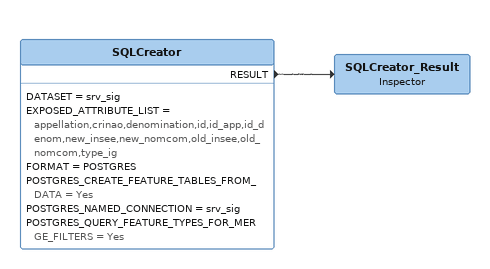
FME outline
SQLCreator
    DATASET = srv_sig
    EXPOSED_ATTRIBUTE_LIST = appellation,crinao,denomination,id,id_app,id_denom,new_insee,new_nomcom,old_insee,old_nomcom,type_ig
    FORMAT = POSTGRES
    POSTGRES_CREATE_FEATURE_TABLES_FROM_DATA = Yes
    POSTGRES_NAMED_CONNECTION = srv_sig
    POSTGRES_QUERY_FEATURE_TYPES_FOR_MERGE_FILTERS = Yes
    RESULT -> SQLCreator_Result
SQLCreator_Result: Inspector
